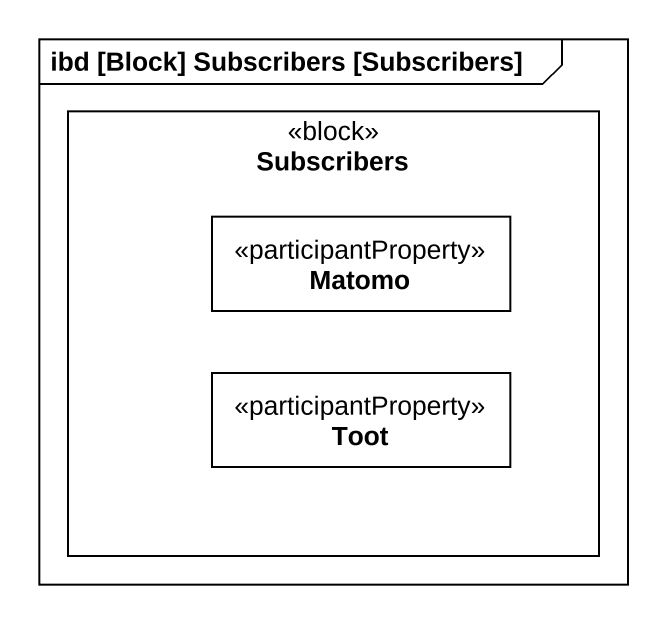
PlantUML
@startuml
mainframe ibd [Block] Subscribers [Subscribers]
rectangle Subscribers <<block>> {
  rectangle Matomo <<participantProperty>>
  rectangle Toot <<participantProperty>>
}
@enduml
